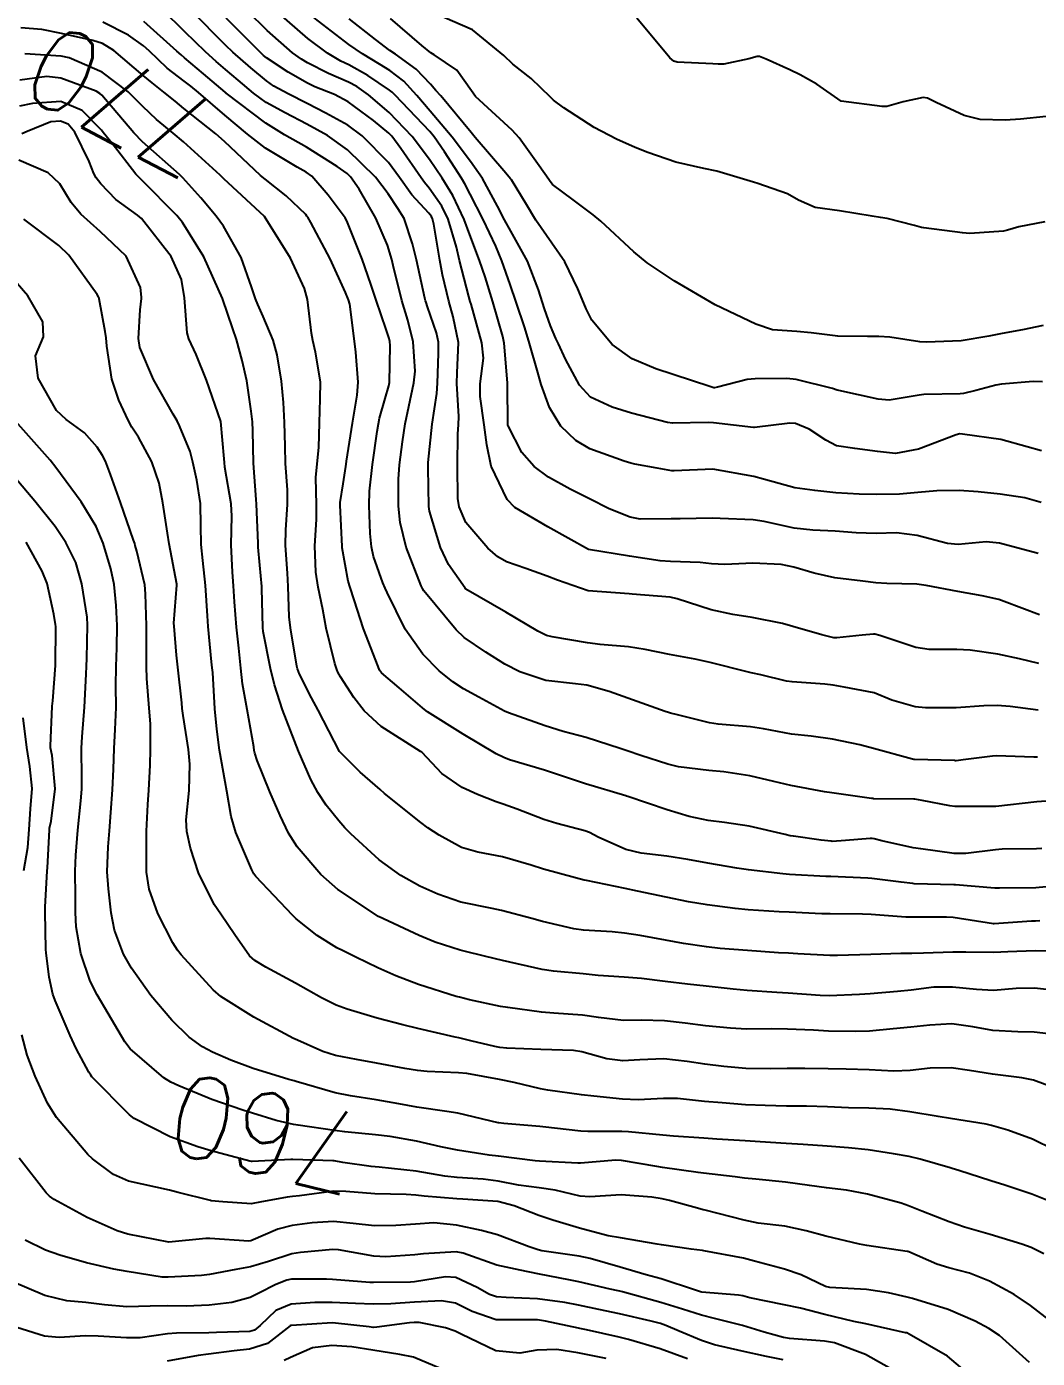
# Model space of a CAD drawing. Header units: metres. Extents: x 318500 to 325275, y 7408834 to 7428799.
# Drawn here: x 323509.6 to 323558.9, y 7421012.5 to 7421077.4 of the extents above; entities that cross this region are included whole.
import ezdxf
from ezdxf.enums import TextEntityAlignment as Align

# ---------------------------------------------------------------- set-up
doc = ezdxf.new("R2010")
doc.units = ezdxf.units.M
doc.header["$MEASUREMENT"] = 0
for name, color, linetype in [('Cotas', 45, 'Continuous'), ('Curvas de Nivel 1m', 11, 'Continuous'), ('Curvas de Nivel 5m', 15, 'Continuous'), ('Vias Primárias', 230, 'Continuous')]:
    doc.layers.add(name, color=color, linetype=linetype)
doc.styles.add('Style-STANDARD', font='STANDARD.shx')

msp = doc.modelspace()

# ---------------------------------------------------------------- linework, layer by layer
at = {"layer": 'Curvas de Nivel 1m', "flags": 128}
for points, elevation in [([(323558.905, 7421044.076), (323557.535, 7421044.25), (323556.907, 7421044.304), (323556.258, 7421044.285), (323554.905, 7421044.185), (323553.42, 7421044.187), (323552.906, 7421044.233), (323551.775, 7421044.563), (323550.912, 7421044.912), (323549.452, 7421045.187), (323548.916, 7421045.28), (323548.516, 7421045.336), (323546.917, 7421045.446), (323546.64, 7421045.487), (323545.394, 7421045.783), (323544.921, 7421045.889), (323544.79, 7421045.923), (323542.929, 7421046.391), (323542.193, 7421046.559), (323540.934, 7421046.788), (323539.762, 7421047.028), (323538.939, 7421047.158), (323537.559, 7421047.262), (323536.942, 7421047.343), (323535.223, 7421047.639), (323534.947, 7421047.709), (323534.523, 7421047.924), (323532.963, 7421048.837), (323531.026, 7421049.969), (323530.997, 7421049.986), (323530.98, 7421050.007), (323530.174, 7421051.164), (323529.781, 7421051.988), (323529.253, 7421053.77), (323529.218, 7421053.997), (323529.19, 7421055.866), (323529.189, 7421055.998), (323529.193, 7421056.13), (323529.379, 7421057.996), (323529.608, 7421059.487), (323529.64, 7421059.992), (323529.683, 7421061.441), (323529.684, 7421061.992), (323529.595, 7421062.443), (323529.157, 7421063.71), (323529.083, 7421063.924), (323529.057, 7421064.002), (323529.027, 7421064.137), (323528.61, 7421066.009), (323528.425, 7421066.788), (323528.017, 7421068.018), (323527.714, 7421068.512), (323527.232, 7421069.217), (323526.613, 7421070.036), (323525.26, 7421071.361), (323524.277, 7421072.065), (323523.278, 7421072.619), (323522.223, 7421073.159), (323521.293, 7421073.674), (323520.68, 7421074.116), (323519.933, 7421074.751), (323519.311, 7421075.279), (323518.853, 7421075.674), (323518.331, 7421076.145), (323517.334, 7421077.11), (323516.248, 7421078.177)], 773), ([(323558.931, 7421046.347), (323557.986, 7421046.562), (323556.937, 7421046.794), (323555.591, 7421046.993), (323554.941, 7421047.025), (323553.59, 7421047.02), (323552.942, 7421047.124), (323551.192, 7421047.706), (323550.951, 7421047.774), (323550.885, 7421047.777), (323550.332, 7421047.716), (323549.091, 7421047.586), (323548.948, 7421047.593), (323548.356, 7421047.739), (323546.956, 7421048.145), (323546.443, 7421048.283), (323544.962, 7421048.582), (323544.026, 7421048.737), (323542.967, 7421048.962), (323541.322, 7421049.488), (323540.976, 7421049.567), (323539.122, 7421049.724), (323538.978, 7421049.738), (323536.98, 7421049.89), (323535.481, 7421050.408), (323534.987, 7421050.602), (323533.951, 7421050.97), (323532.994, 7421051.302), (323532.586, 7421051.536), (323532.09, 7421051.954), (323531.019, 7421053.207), (323530.692, 7421053.975), (323530.636, 7421054.376), (323530.618, 7421055.977), (323530.631, 7421057.533), (323530.668, 7421057.976), (323530.684, 7421058.378), (323530.59, 7421059.978), (323530.601, 7421060.494), (323530.657, 7421061.977), (323530.405, 7421063.234), (323530.186, 7421063.985), (323529.887, 7421065.282), (323529.749, 7421065.992), (323529.467, 7421067.746), (323529.401, 7421067.997), (323529.344, 7421068.121), (323529.223, 7421068.276), (323528.397, 7421069.177), (323527.794, 7421070.022), (323527.251, 7421070.75), (323525.971, 7421072.043), (323525.278, 7421072.561), (323524.203, 7421073.149), (323523.293, 7421073.615), (323522.371, 7421074.094), (323521.673, 7421074.473), (323521.306, 7421074.726), (323520.55, 7421075.356), (323519.664, 7421076.127), (323519.325, 7421076.45), (323517.643, 7421078.156)], 774), ([(323558.9, 7421051.703), (323557.009, 7421052.204), (323556.373, 7421052.273), (323555.007, 7421052.132), (323554.478, 7421052.188), (323553.013, 7421052.572), (323552.003, 7421052.708), (323551.015, 7421052.681), (323550.03, 7421052.705), (323549.016, 7421052.796), (323547.93, 7421052.833), (323547.018, 7421052.938), (323545.547, 7421053.258), (323545.023, 7421053.339), (323543.417, 7421053.413), (323543.024, 7421053.416), (323541.463, 7421053.393), (323541.023, 7421053.388), (323539.514, 7421053.371), (323539.024, 7421053.467), (323537.995, 7421053.88), (323537.037, 7421054.359), (323536.107, 7421054.841), (323535.053, 7421055.425), (323534.348, 7421055.931), (323533.748, 7421056.621), (323533.08, 7421057.912), (323533.07, 7421057.95), (323533.046, 7421059.951), (323533.045, 7421060.017), (323532.887, 7421061.953), (323532.822, 7421062.275), (323532.329, 7421063.958), (323531.956, 7421065.184), (323531.687, 7421065.965), (323531.209, 7421067.228), (323530.932, 7421067.974), (323530.391, 7421069.142), (323529.866, 7421069.991), (323529.253, 7421070.894), (323528.406, 7421072.013), (323527.287, 7421073.186), (323526.283, 7421074.04), (323525.709, 7421074.451), (323525.306, 7421074.656), (323524.326, 7421075.081), (323523.315, 7421075.601), (323523.015, 7421075.782), (323522.579, 7421076.091), (323521.336, 7421077.173), (323520.381, 7421078.12)], 776), ([(323559.039, 7421054.193), (323558.244, 7421054.41), (323557.044, 7421054.592), (323555.98, 7421054.707), (323555.047, 7421054.768), (323553.96, 7421054.753), (323553.045, 7421054.67), (323552.152, 7421054.585), (323551.043, 7421054.578), (323550.175, 7421054.586), (323549.044, 7421054.653), (323548.018, 7421054.773), (323547.047, 7421054.903), (323545.52, 7421055.316), (323545.055, 7421055.445), (323543.06, 7421055.81), (323541.172, 7421055.724), (323541.058, 7421055.731), (323540.342, 7421055.851), (323539.249, 7421056.055), (323539.062, 7421056.102), (323538.736, 7421056.2), (323537.069, 7421056.798), (323536.374, 7421057.202), (323535.656, 7421057.911), (323535.093, 7421058.82), (323534.688, 7421059.926), (323534.529, 7421060.519), (323534.129, 7421061.935), (323533.895, 7421062.686), (323533.47, 7421063.945), (323533.173, 7421064.811), (323532.774, 7421065.954), (323532.485, 7421066.673), (323531.869, 7421067.964), (323531.232, 7421069.207), (323530.971, 7421069.707), (323530.814, 7421069.976), (323529.977, 7421071.272), (323529.485, 7421071.997), (323529.274, 7421072.253), (323527.579, 7421074.026), (323527.439, 7421074.166), (323527.302, 7421074.278), (323526.246, 7421074.977), (323525.314, 7421075.497), (323524.939, 7421075.678), (323524.282, 7421076.066), (323523.33, 7421076.779), (323521.817, 7421078.103)], 777), ([(323560.843, 7421039.755), (323558.84, 7421039.6), (323556.837, 7421039.378), (323555.11, 7421039.375), (323554.837, 7421039.379), (323554.591, 7421039.407), (323553.254, 7421039.674), (323552.895, 7421039.734), (323552.841, 7421039.739), (323550.885, 7421039.754), (323550.841, 7421039.759), (323550.781, 7421039.771), (323548.845, 7421040.044), (323548.487, 7421040.094), (323546.849, 7421040.392), (323546.027, 7421040.594), (323544.856, 7421040.872), (323543.593, 7421041.065), (323542.86, 7421041.137), (323541.383, 7421041.311), (323540.864, 7421041.436), (323539.544, 7421041.853), (323538.873, 7421042.085), (323538.534, 7421042.206), (323536.883, 7421042.73), (323535.763, 7421043.031), (323534.891, 7421043.303), (323533.093, 7421043.938), (323532.901, 7421044.022), (323531.649, 7421044.7), (323530.911, 7421045.104), (323530.383, 7421045.446), (323529.727, 7421045.988), (323528.932, 7421046.801), (323528.068, 7421048.009), (323527.188, 7421049.807), (323527.092, 7421050.019), (323526.983, 7421050.279), (323526.519, 7421051.551), (323526.421, 7421052.029), (323526.359, 7421052.68), (323526.306, 7421054.031), (323526.335, 7421054.736), (323526.467, 7421056.029), (323526.701, 7421057.65), (323526.762, 7421058.025), (323526.818, 7421058.29), (323527.098, 7421059.246), (323527.275, 7421059.86), (323527.301, 7421060.027), (323527.336, 7421061.828), (323527.32, 7421062.027), (323527.288, 7421062.175), (323527.146, 7421062.605), (323526.659, 7421064.035), (323526.396, 7421064.814), (323525.966, 7421066.042), (323525.218, 7421067.904), (323525.137, 7421068.051), (323524.322, 7421069.155), (323523.511, 7421070.076), (323523.243, 7421070.281), (323522.811, 7421070.522), (323521.26, 7421071.444), (323520.388, 7421072.119), (323519.284, 7421073.059), (323517.991, 7421074.15), (323517.617, 7421074.469), (323517.305, 7421074.709), (323516.476, 7421075.341), (323515.587, 7421076.186), (323515.324, 7421076.424), (323514.584, 7421076.944), (323513.341, 7421077.584)], 771), ([(323558.873, 7421041.775), (323558.696, 7421041.779), (323556.873, 7421041.845), (323556.671, 7421041.834), (323555.252, 7421041.646), (323554.911, 7421041.608), (323554.869, 7421041.606), (323554.831, 7421041.612), (323552.87, 7421041.66), (323552.852, 7421041.662), (323552.775, 7421041.681), (323550.877, 7421042.204), (323550.221, 7421042.376), (323548.884, 7421042.655), (323547.836, 7421042.795), (323546.887, 7421042.905), (323545.519, 7421043.152), (323544.892, 7421043.254), (323543.305, 7421043.393), (323542.895, 7421043.45), (323541.331, 7421043.834), (323540.993, 7421043.931), (323540.901, 7421043.959), (323540.738, 7421044.005), (323538.908, 7421044.653), (323538.008, 7421044.971), (323536.914, 7421045.286), (323536.369, 7421045.352), (323534.916, 7421045.518), (323533.644, 7421045.933), (323532.926, 7421046.317), (323531.995, 7421046.893), (323530.945, 7421047.613), (323530.547, 7421047.976), (323528.978, 7421049.886), (323528.91, 7421050.001), (323528.85, 7421050.133), (323528.109, 7421052.009), (323527.824, 7421053.205), (323527.744, 7421054.013), (323527.736, 7421055.327), (323527.793, 7421056.013), (323527.941, 7421057.142), (323528.072, 7421058.01), (323528.249, 7421058.856), (323528.492, 7421060.009), (323528.548, 7421060.579), (323528.461, 7421062.01), (323528.199, 7421063.063), (323527.91, 7421064.019), (323527.488, 7421065.723), (323527.411, 7421066.027), (323527.2, 7421066.719), (323526.642, 7421068.036), (323525.831, 7421069.447), (323525.405, 7421070.048), (323525.242, 7421070.212), (323524.756, 7421070.548), (323523.261, 7421071.499), (323522.193, 7421072.096), (323521.278, 7421072.663), (323519.343, 7421074.13), (323519.318, 7421074.148), (323519.3, 7421074.165), (323518.236, 7421075.073), (323517.317, 7421075.846), (323517.147, 7421075.993), (323516.95, 7421076.166), (323515.341, 7421077.616)], 772), ([(323559.071, 7421056.696), (323558.364, 7421056.901), (323557.076, 7421057.256), (323555.207, 7421057.521), (323555.079, 7421057.523), (323554.905, 7421057.479), (323553.071, 7421056.784), (323551.945, 7421056.573), (323551.07, 7421056.672), (323549.97, 7421056.822), (323549.072, 7421056.951), (323548.551, 7421057.214), (323547.739, 7421057.75), (323547.084, 7421058.027), (323546.796, 7421058.052), (323545.081, 7421057.837), (323545.034, 7421057.837), (323543.084, 7421058.059), (323542.822, 7421058.076), (323541.083, 7421058.055), (323540.843, 7421058.085), (323539.09, 7421058.538), (323538.152, 7421058.822), (323537.101, 7421059.312), (323536.554, 7421059.898), (323535.869, 7421061.168), (323535.528, 7421061.914), (323535.408, 7421062.181), (323535.149, 7421062.783), (323534.859, 7421063.626), (323534.758, 7421063.926), (323534.554, 7421064.545), (323534.021, 7421065.938), (323533.212, 7421067.395), (323532.897, 7421067.953), (323532.565, 7421068.618), (323531.825, 7421069.964), (323531.252, 7421070.801), (323530.362, 7421071.984), (323529.289, 7421073.245), (323528.637, 7421074.01), (323527.999, 7421074.712), (323527.312, 7421075.233), (323526.811, 7421075.531), (323525.986, 7421076.043), (323525.327, 7421076.498), (323523.631, 7421077.79)], 778), ([(323559.117, 7421060.06), (323558.652, 7421060.072), (323557.115, 7421059.951), (323556.841, 7421059.906), (323555.87, 7421059.642), (323555.267, 7421059.489), (323555.107, 7421059.476), (323553.337, 7421059.446), (323553.106, 7421059.415), (323551.639, 7421059.165), (323551.103, 7421059.224), (323549.191, 7421059.647), (323549.109, 7421059.664), (323548.879, 7421059.733), (323547.116, 7421060.181), (323546.665, 7421060.218), (323545.116, 7421060.21), (323544.725, 7421060.184), (323543.276, 7421059.808), (323543.141, 7421059.778), (323543.109, 7421059.776), (323542.953, 7421059.812), (323541.119, 7421060.413), (323540.273, 7421060.702), (323539.13, 7421061.184), (323538.15, 7421061.88), (323537.152, 7421063.063), (323536.881, 7421063.618), (323536.761, 7421063.896), (323536.483, 7421064.587), (323535.835, 7421065.91), (323535.203, 7421066.812), (323534.434, 7421067.932), (323533.983, 7421068.694), (323533.239, 7421069.9), (323533.203, 7421069.95), (323532.975, 7421070.222), (323531.478, 7421071.968), (323531.274, 7421072.205), (323529.799, 7421073.993), (323529.565, 7421074.259), (323529.306, 7421074.559), (323528.598, 7421075.296), (323527.6, 7421076.026), (323527.323, 7421076.207), (323526.626, 7421076.741), (323525.345, 7421077.738)], 779), ([(323559.223, 7421067.856), (323557.957, 7421067.619), (323557.4, 7421067.445), (323557.217, 7421067.399), (323555.566, 7421067.295), (323555.215, 7421067.315), (323553.336, 7421067.561), (323553.219, 7421067.584), (323552.87, 7421067.685), (323551.537, 7421068.02), (323551.224, 7421068.063), (323550.813, 7421068.125), (323549.227, 7421068.389), (323548.043, 7421068.562), (323547.231, 7421068.91), (323546.683, 7421069.217), (323545.239, 7421069.726), (323545.029, 7421069.792), (323543.248, 7421070.318), (323542.62, 7421070.449), (323541.254, 7421070.771), (323539.884, 7421071.238), (323539.264, 7421071.485), (323538.358, 7421071.879), (323537.278, 7421072.451), (323535.794, 7421073.411), (323535.298, 7421073.778), (323535.15, 7421073.922), (323534.208, 7421074.836), (323533.316, 7421075.537), (323532.869, 7421075.955), (323531.339, 7421077.203), (323529.51, 7421077.998)], 781), ([(323559.291, 7421072.99), (323558.045, 7421072.863), (323557.288, 7421072.812), (323556.082, 7421072.849), (323555.291, 7421073.028), (323553.926, 7421073.671), (323553.508, 7421073.883), (323553.302, 7421073.907), (323552.327, 7421073.695), (323551.527, 7421073.476), (323551.296, 7421073.471), (323549.3, 7421073.73), (323548.121, 7421074.56), (323547.313, 7421075.014), (323546.807, 7421075.26), (323545.656, 7421075.785), (323545.322, 7421075.905), (323545.208, 7421075.905), (323544.8, 7421075.795), (323543.582, 7421075.543), (323543.317, 7421075.534), (323543.054, 7421075.551), (323541.318, 7421075.63), (323541.16, 7421075.684), (323540.965, 7421075.845), (323539.349, 7421077.776)], 782), ([(323560.46, 7421035.575), (323558.787, 7421035.412), (323557.019, 7421035.394), (323556.787, 7421035.403), (323554.879, 7421035.559), (323554.789, 7421035.567), (323552.856, 7421035.612), (323552.789, 7421035.62), (323552.235, 7421035.686), (323550.793, 7421035.875), (323550.608, 7421035.888), (323548.793, 7421035.961), (323548.556, 7421035.971), (323546.795, 7421036.065), (323546.463, 7421036.096), (323544.798, 7421036.287), (323544.218, 7421036.369), (323542.802, 7421036.616), (323541.834, 7421036.795), (323540.807, 7421036.95), (323539.562, 7421037.099), (323538.811, 7421037.283), (323537.459, 7421037.88), (323537.047, 7421038.111), (323536.823, 7421038.199), (323535.46, 7421038.544), (323534.828, 7421038.745), (323533.526, 7421039.24), (323532.835, 7421039.484), (323532.491, 7421039.599), (323531.586, 7421039.959), (323530.845, 7421040.31), (323529.855, 7421040.985), (323528.894, 7421042), (323528.87, 7421042.021), (323528.82, 7421042.051), (323526.889, 7421043.267), (323526.071, 7421044.032), (323525.56, 7421044.694), (323524.917, 7421045.7), (323524.791, 7421045.925), (323524.733, 7421046.053), (323524.641, 7421046.338), (323524.222, 7421048.061), (323524.051, 7421048.977), (323523.827, 7421050.067), (323523.706, 7421050.788), (323523.659, 7421052.07), (323523.738, 7421053.351), (323523.744, 7421054.069), (323523.717, 7421055.403), (323523.775, 7421056.069), (323523.865, 7421056.865), (323523.887, 7421058.068), (323523.931, 7421059.234), (323523.943, 7421060.068), (323523.702, 7421061.501), (323523.567, 7421062.074), (323523.505, 7421062.436), (323523.308, 7421064.078), (323523.168, 7421064.617), (323522.472, 7421066.091), (323521.22, 7421068.11), (323519.238, 7421069.947), (323519.146, 7421070.039), (323519.056, 7421070.133), (323517.264, 7421071.754), (323516.769, 7421072.168), (323515.948, 7421072.848), (323515.283, 7421073.48), (323514.57, 7421074.197), (323513.304, 7421075.151), (323511.704, 7421075.844), (323511.315, 7421075.925), (323509.543, 7421076.032)], 769), ([(323558.977, 7421033.811), (323558.763, 7421033.795), (323558.579, 7421033.786), (323556.761, 7421033.669), (323556.724, 7421033.667), (323554.765, 7421033.963), (323554.436, 7421033.984), (323552.764, 7421033.98), (323552.455, 7421033.992), (323550.766, 7421034.116), (323550.342, 7421034.131), (323548.766, 7421034.141), (323548.355, 7421034.147), (323546.767, 7421034.224), (323546.284, 7421034.248), (323544.769, 7421034.349), (323544.144, 7421034.415), (323542.772, 7421034.592), (323541.86, 7421034.737), (323540.777, 7421034.957), (323539.378, 7421035.257), (323538.783, 7421035.386), (323536.904, 7421035.773), (323536.789, 7421035.796), (323536.368, 7421035.896), (323534.796, 7421036.325), (323534.207, 7421036.518), (323532.805, 7421036.933), (323531.613, 7421037.153), (323530.811, 7421037.372), (323529.717, 7421037.987), (323529.173, 7421038.344), (323528.826, 7421038.594), (323527.06, 7421040.018), (323526.843, 7421040.199), (323525.874, 7421041.054), (323524.87, 7421042.05), (323523.828, 7421044.066), (323523.509, 7421044.674), (323522.917, 7421045.824), (323522.82, 7421046.081), (323522.786, 7421046.217), (323522.472, 7421048.085), (323522.422, 7421048.621), (323522.368, 7421050.086), (323522.328, 7421050.745), (323522.239, 7421052.088), (323522.245, 7421052.854), (323522.341, 7421054.087), (323522.329, 7421054.799), (323522.238, 7421056.088), (323522.224, 7421056.933), (323522.181, 7421058.089), (323522.131, 7421059.053), (323522.046, 7421060.091), (323521.836, 7421061.386), (323521.633, 7421062.095), (323521.151, 7421063.244), (323520.888, 7421063.835), (323520.777, 7421064.106), (323520.582, 7421064.695), (323520.07, 7421066.121), (323519.213, 7421067.643), (323518.854, 7421068.135), (323518.107, 7421069.025), (323517.238, 7421070.001), (323517.076, 7421070.162), (323515.264, 7421071.755), (323514.846, 7421072.194), (323513.288, 7421074.03), (323513.192, 7421074.114), (323513.016, 7421074.214), (323511.299, 7421074.853), (323510.617, 7421074.93), (323509.297, 7421074.751)], 768), ([(323559.486, 7421032.324), (323558.747, 7421032.346), (323557.427, 7421032.293), (323556.746, 7421032.271), (323555.381, 7421032.279), (323554.746, 7421032.289), (323553.309, 7421032.235), (323552.745, 7421032.223), (323552.208, 7421032.223), (323550.745, 7421032.167), (323549.132, 7421032.113), (323548.744, 7421032.118), (323547.197, 7421032.206), (323546.745, 7421032.229), (323546.255, 7421032.254), (323544.746, 7421032.361), (323543.415, 7421032.468), (323542.747, 7421032.541), (323541.626, 7421032.704), (323540.75, 7421032.858), (323539.51, 7421033.094), (323538.754, 7421033.213), (323538.156, 7421033.271), (323536.755, 7421033.353), (323536.274, 7421033.416), (323534.759, 7421033.782), (323534.237, 7421033.925), (323532.766, 7421034.319), (323532.31, 7421034.404), (323530.771, 7421034.719), (323529.657, 7421035.107), (323528.783, 7421035.502), (323527.855, 7421036.009), (323526.801, 7421036.774), (323525.411, 7421038.041), (323525.122, 7421038.345), (323524.826, 7421038.676), (323524.222, 7421039.448), (323523.818, 7421040.065), (323523.47, 7421040.691), (323522.87, 7421042.08), (323522.093, 7421044.088), (323521.701, 7421045.304), (323521.501, 7421046.094), (323521.145, 7421047.9), (323521.127, 7421048.098), (323521.084, 7421049.993), (323521.082, 7421050.099), (323520.99, 7421051.138), (323520.91, 7421052.013), (323520.907, 7421052.101), (323520.904, 7421052.198), (323520.82, 7421054.103), (323520.801, 7421054.336), (323520.669, 7421056.106), (323520.648, 7421057.679), (323520.624, 7421058.107), (323520.562, 7421058.633), (323520.345, 7421060.111), (323520.13, 7421061.11), (323519.844, 7421062.119), (323519.668, 7421062.645), (323519.16, 7421064.13), (323518.264, 7421066.144), (323517.215, 7421067.821), (323516.937, 7421068.163), (323515.237, 7421069.892), (323515.088, 7421070.032), (323514.949, 7421070.184), (323513.799, 7421071.665), (323513.357, 7421072.209), (323513.271, 7421072.319), (323512.333, 7421073.277), (323511.285, 7421073.711), (323509.916, 7421073.622), (323509.282, 7421073.498)], 767), ([(323559.907, 7421030.398), (323558.724, 7421030.524), (323557.824, 7421030.509), (323556.722, 7421030.422), (323555.9, 7421030.455), (323554.724, 7421030.584), (323553.817, 7421030.57), (323552.721, 7421030.428), (323552.048, 7421030.359), (323550.718, 7421030.254), (323550.203, 7421030.222), (323548.716, 7421030.161), (323548.285, 7421030.168), (323546.718, 7421030.28), (323546.168, 7421030.316), (323544.72, 7421030.418), (323544.036, 7421030.475), (323542.722, 7421030.622), (323541.824, 7421030.723), (323540.725, 7421030.857), (323539.585, 7421030.994), (323538.728, 7421031.056), (323537.464, 7421031.144), (323536.73, 7421031.224), (323535.289, 7421031.354), (323534.733, 7421031.431), (323532.801, 7421031.877), (323532.739, 7421031.893), (323532.527, 7421031.943), (323531.073, 7421032.295), (323530.744, 7421032.379), (323529.532, 7421032.772), (323528.751, 7421033.095), (323526.76, 7421034.02), (323524.779, 7421035.341), (323523.956, 7421036.063), (323522.81, 7421037.405), (323522.387, 7421038.084), (323521.978, 7421038.939), (323521.473, 7421040.094), (323520.863, 7421041.613), (323520.745, 7421041.979), (323520.717, 7421042.102), (323520.691, 7421042.284), (323520.362, 7421044.108), (323520.148, 7421045.347), (323520.064, 7421046.113), (323519.966, 7421047.083), (323519.844, 7421048.117), (323519.744, 7421049.342), (323519.706, 7421050.119), (323519.657, 7421050.79), (323519.597, 7421052.121), (323519.629, 7421053.513), (323519.595, 7421054.122), (323519.284, 7421055.899), (323519.258, 7421056.127), (323519.247, 7421056.312), (323519.08, 7421058.13), (323518.386, 7421060.141), (323517.879, 7421061.398), (323517.52, 7421062.154), (323517.442, 7421062.455), (323517.317, 7421064.158), (323517.173, 7421065.042), (323516.672, 7421066.165), (323515.218, 7421068.017), (323515.026, 7421068.183), (323513.977, 7421068.948), (323513.235, 7421069.703), (323513.018, 7421069.993), (323512.899, 7421070.215), (323512.672, 7421070.795), (323511.968, 7421072.23), (323511.651, 7421072.611), (323511.275, 7421072.767), (323510.799, 7421072.72), (323509.646, 7421072.256), (323509.388, 7421072.139)], 766), ([(323559.947, 7421025.581), (323558.667, 7421026.049), (323558.112, 7421026.162), (323556.671, 7421026.333), (323555.554, 7421026.517), (323554.67, 7421026.65), (323553.642, 7421026.638), (323552.668, 7421026.511), (323551.872, 7421026.484), (323550.669, 7421026.554), (323549.542, 7421026.59), (323548.669, 7421026.592), (323547.531, 7421026.609), (323546.668, 7421026.61), (323545.843, 7421026.593), (323544.668, 7421026.62), (323543.587, 7421026.714), (323542.67, 7421026.818), (323541.799, 7421026.951), (323540.672, 7421027.088), (323539.492, 7421027.032), (323538.671, 7421026.983), (323537.889, 7421027.088), (323536.675, 7421027.419), (323536.263, 7421027.484), (323534.676, 7421027.533), (323533.015, 7421027.598), (323532.677, 7421027.641), (323532.428, 7421027.694), (323531.258, 7421027.961), (323530.682, 7421028.106), (323530.508, 7421028.147), (323528.688, 7421028.564), (323527.953, 7421028.745), (323526.696, 7421029.069), (323525.236, 7421029.508), (323524.705, 7421029.706), (323523.983, 7421030.061), (323522.72, 7421030.766), (323521.281, 7421031.545), (323520.737, 7421031.872), (323520.484, 7421032.104), (323519.763, 7421033.127), (323519.082, 7421034.125), (323518.767, 7421034.605), (323517.996, 7421036.142), (323517.608, 7421037.348), (323517.426, 7421038.151), (323517.396, 7421038.722), (323517.536, 7421040.15), (323517.577, 7421041.432), (323517.504, 7421042.15), (323517.247, 7421043.802), (323517.206, 7421044.155), (323517.179, 7421044.432), (323516.989, 7421046.159), (323516.929, 7421046.745), (323516.807, 7421048.161), (323516.804, 7421048.31), (323516.943, 7421050.16), (323516.941, 7421050.2), (323516.574, 7421052.164), (323516.481, 7421052.693), (323516.264, 7421054.168), (323516.083, 7421055.131), (323515.721, 7421056.173), (323515.072, 7421057.364), (323514.749, 7421057.857), (323514.564, 7421058.188), (323514.115, 7421059.175), (323513.772, 7421060.2), (323513.536, 7421061.802), (323513.499, 7421062.205), (323513.458, 7421062.521), (323513.159, 7421064.112), (323513.138, 7421064.188), (323513.128, 7421064.21), (323513.062, 7421064.311), (323511.677, 7421066.233), (323511.197, 7421066.71), (323509.484, 7421067.981)], 764), ([(323559.688, 7421022.651), (323558.626, 7421023.173), (323557.422, 7421023.612), (323556.633, 7421023.836), (323556.361, 7421023.897), (323554.638, 7421024.185), (323554.027, 7421024.272), (323552.642, 7421024.505), (323551.693, 7421024.641), (323550.645, 7421024.685), (323549.663, 7421024.697), (323548.645, 7421024.744), (323547.615, 7421024.775), (323546.645, 7421024.785), (323545.608, 7421024.808), (323544.646, 7421024.849), (323543.507, 7421024.937), (323542.648, 7421025.01), (323541.331, 7421025.148), (323540.65, 7421025.161), (323539.414, 7421025.087), (323538.649, 7421025.119), (323537.259, 7421025.273), (323536.652, 7421025.335), (323535.017, 7421025.552), (323534.656, 7421025.622), (323533.371, 7421025.933), (323532.661, 7421026.08), (323531.067, 7421026.366), (323530.664, 7421026.41), (323529.138, 7421026.466), (323528.665, 7421026.511), (323528.052, 7421026.621), (323526.669, 7421026.881), (323525.689, 7421027.053), (323524.672, 7421027.247), (323524.054, 7421027.44), (323522.68, 7421028.056), (323522.629, 7421028.081), (323520.695, 7421029.113), (323519.087, 7421030.124), (323518.715, 7421030.44), (323517.147, 7421032.154), (323516.967, 7421032.381), (323516.746, 7421032.732), (323516.017, 7421034.167), (323515.595, 7421035.354), (323515.468, 7421036.173), (323515.464, 7421037.52), (323515.469, 7421038.174), (323515.526, 7421039.48), (323515.585, 7421040.173), (323515.637, 7421041.394), (323515.659, 7421042.172), (323515.654, 7421043.407), (323515.595, 7421044.173), (323515.479, 7421045.609), (323515.462, 7421046.175), (323515.471, 7421047.645), (323515.462, 7421048.175), (323515.417, 7421049.732), (323515.376, 7421050.176), (323514.996, 7421051.807), (323514.916, 7421052.098), (323514.892, 7421052.182), (323514.827, 7421052.358), (323514.206, 7421054.192), (323513.708, 7421055.542), (323513.46, 7421056.204), (323513.324, 7421056.467), (323513.067, 7421056.873), (323512.439, 7421057.585), (323511.555, 7421058.233), (323511.086, 7421058.668), (323510.181, 7421060.249), (323510.051, 7421061.326), (323510.45, 7421062.247), (323510.414, 7421062.981), (323509.677, 7421064.255), (323509.169, 7421064.851)], 763), ([(323560.376, 7421019.78), (323558.593, 7421020.491), (323557.282, 7421020.931), (323556.603, 7421021.135), (323555.035, 7421021.644), (323554.712, 7421021.75), (323554.611, 7421021.778), (323553.15, 7421022.206), (323552.616, 7421022.327), (323551.851, 7421022.454), (323550.62, 7421022.653), (323549.659, 7421022.758), (323548.616, 7421022.829), (323547.459, 7421022.906), (323546.618, 7421022.959), (323545.351, 7421023.041), (323544.62, 7421023.093), (323543.243, 7421023.179), (323542.621, 7421023.218), (323541.13, 7421023.325), (323540.623, 7421023.369), (323538.95, 7421023.532), (323538.625, 7421023.547), (323536.967, 7421023.542), (323536.625, 7421023.554), (323534.771, 7421023.775), (323534.628, 7421023.789), (323532.874, 7421023.938), (323532.63, 7421023.964), (323532.603, 7421023.968), (323530.637, 7421024.433), (323530.093, 7421024.523), (323528.641, 7421024.739), (323527.752, 7421024.9), (323526.646, 7421025.089), (323525.408, 7421025.279), (323524.651, 7421025.433), (323522.75, 7421025.987), (323522.659, 7421026.017), (323522.405, 7421026.083), (323520.665, 7421026.611), (323519.571, 7421027.019), (323518.673, 7421027.407), (323518.2, 7421027.662), (323517.541, 7421028.147), (323516.692, 7421028.969), (323515.68, 7421030.17), (323514.73, 7421031.506), (323514.345, 7421032.186), (323513.907, 7421033.348), (323513.744, 7421034.195), (323513.609, 7421035.366), (323513.549, 7421036.199), (323513.591, 7421037.416), (323513.656, 7421038.197), (323513.724, 7421039.092), (323513.81, 7421040.195), (323513.85, 7421041.2), (323513.887, 7421042.195), (323513.946, 7421043.133), (323513.982, 7421044.194), (323513.975, 7421045.258), (323513.983, 7421046.194), (323514.016, 7421047.111), (323514.028, 7421048.194), (323513.988, 7421049.172), (323513.887, 7421050.196), (323513.735, 7421050.947), (323513.353, 7421052.205), (323513.012, 7421053.008), (323512.275, 7421054.221), (323511.055, 7421055.892), (323510.774, 7421056.243), (323509.079, 7421058.15)], 762), ([(323559.179, 7421017.591), (323558.554, 7421017.891), (323558.107, 7421018.054), (323556.564, 7421018.527), (323555.318, 7421018.889), (323554.572, 7421019.141), (323553.237, 7421019.67), (323552.584, 7421019.931), (323552.22, 7421020.05), (323550.592, 7421020.498), (323549.572, 7421020.693), (323548.591, 7421020.809), (323547.765, 7421020.916), (323546.593, 7421021.077), (323545.147, 7421021.222), (323544.595, 7421021.277), (323544.139, 7421021.33), (323542.597, 7421021.518), (323542.332, 7421021.549), (323540.6, 7421021.8), (323540.332, 7421021.843), (323538.604, 7421022.132), (323538.322, 7421022.146), (323536.602, 7421022.008), (323536.484, 7421022.01), (323534.603, 7421022.107), (323534.403, 7421022.122), (323532.606, 7421022.338), (323532.152, 7421022.401), (323530.61, 7421022.632), (323529.8, 7421022.794), (323528.616, 7421023.072), (323527.331, 7421023.302), (323526.62, 7421023.384), (323525.131, 7421023.534), (323524.623, 7421023.6), (323522.849, 7421023.854), (323522.627, 7421023.893), (323521.789, 7421024.088), (323520.635, 7421024.434), (323520.164, 7421024.58), (323518.645, 7421025.097), (323517.041, 7421025.768), (323516.657, 7421025.95), (323516.317, 7421026.163), (323514.674, 7421027.576), (323514.41, 7421027.917), (323514.253, 7421028.186), (323513.601, 7421029.292), (323513.056, 7421030.205), (323512.72, 7421030.868), (323512.263, 7421032.217), (323512.041, 7421033.508), (323512.01, 7421034.221), (323512.004, 7421034.989), (323511.99, 7421036.222), (323512.016, 7421037.008), (323512.112, 7421038.221), (323512.274, 7421039.658), (323512.314, 7421040.218), (323512.308, 7421040.758), (323512.296, 7421042.219), (323512.33, 7421042.766), (323512.445, 7421044.217), (323512.527, 7421045.827), (323512.542, 7421046.216), (323512.557, 7421046.584), (323512.588, 7421048.215), (323512.567, 7421048.605), (323512.322, 7421050.22), (323512.021, 7421051.256), (323511.539, 7421052.232), (323511.012, 7421053.021), (323510.033, 7421054.25), (323509.047, 7421055.407)], 761), ([(323509.492, 7421036.253), (323509.679, 7421037.379), (323509.755, 7421038.251), (323509.821, 7421039.259), (323509.888, 7421040.25), (323509.788, 7421041.319), (323509.628, 7421042.252), (323509.452, 7421043.694)], 759), ([(323558.48, 7421012.292), (323557.015, 7421013.615), (323556.505, 7421013.953), (323555.827, 7421014.313), (323554.518, 7421014.872), (323552.786, 7421015.416), (323552.527, 7421015.481), (323551.604, 7421015.689), (323550.531, 7421015.849), (323548.752, 7421015.946), (323548.533, 7421016.001), (323547.352, 7421016.561), (323546.541, 7421016.834), (323545.084, 7421017.235), (323544.544, 7421017.369), (323542.62, 7421017.738), (323542.549, 7421017.748), (323542, 7421017.818), (323540.553, 7421018.022), (323540.333, 7421018.063), (323538.558, 7421018.367), (323537.957, 7421018.471), (323536.564, 7421018.838), (323535.253, 7421019.227), (323534.573, 7421019.45), (323533.378, 7421019.932), (323532.582, 7421020.128), (323530.871, 7421020.254), (323530.583, 7421020.269), (323528.985, 7421020.395), (323528.584, 7421020.442), (323528.109, 7421020.481), (323526.585, 7421020.509), (323525.173, 7421020.629), (323524.586, 7421020.633), (323522.917, 7421020.409), (323522.583, 7421020.379), (323522.312, 7421020.353), (323520.979, 7421020.096), (323520.646, 7421020.033), (323520.579, 7421020.026), (323519.19, 7421020.121), (323518.623, 7421020.172), (323518.58, 7421020.179), (323517.012, 7421020.581), (323516.585, 7421020.691), (323515.912, 7421020.841), (323514.59, 7421021.133), (323513.859, 7421021.458), (323512.83, 7421022.207), (323512.603, 7421022.429), (323511.082, 7421024.233), (323510.64, 7421024.922), (323510.038, 7421026.246), (323509.658, 7421027.262), (323509.386, 7421028.253)], 759), ([(323555.638, 7421011.632), (323554.484, 7421012.595), (323552.622, 7421013.678), (323552.501, 7421013.731), (323552.436, 7421013.746), (323550.507, 7421014.178), (323549.925, 7421014.292), (323548.514, 7421014.635), (323547.318, 7421014.948), (323546.52, 7421015.108), (323544.854, 7421015.439), (323544.518, 7421015.533), (323544.309, 7421015.574), (323542.519, 7421015.724), (323542.448, 7421015.74), (323542.206, 7421015.815), (323540.528, 7421016.365), (323539.808, 7421016.57), (323538.536, 7421016.931), (323537.071, 7421017.353), (323536.544, 7421017.466), (323534.725, 7421017.74), (323534.548, 7421017.774), (323534.11, 7421017.924), (323532.559, 7421018.518), (323531.788, 7421018.725), (323530.565, 7421018.989), (323529.459, 7421019.094), (323528.566, 7421019.037), (323527.611, 7421018.962), (323526.564, 7421018.944), (323525.54, 7421019.061), (323524.567, 7421019.163), (323523.537, 7421019.094), (323522.563, 7421018.959), (323521.856, 7421018.791), (323520.552, 7421018.221), (323520.456, 7421018.197), (323518.553, 7421018.329), (323518.353, 7421018.333), (323516.55, 7421018.16), (323514.556, 7421018.547), (323514.041, 7421018.705), (323512.567, 7421019.358), (323510.968, 7421020.234), (323510.742, 7421020.398), (323510.583, 7421020.565), (323509.258, 7421022.253)], 758), ([(323552.276, 7421011.682), (323550.485, 7421012.69), (323548.972, 7421013.244), (323548.494, 7421013.335), (323546.785, 7421013.466), (323546.496, 7421013.512), (323545.557, 7421013.769), (323544.503, 7421014.096), (323543.141, 7421014.435), (323542.508, 7421014.592), (323541.579, 7421014.893), (323540.514, 7421015.217), (323538.65, 7421015.728), (323538.519, 7421015.761), (323538.436, 7421015.778), (323538.057, 7421015.867), (323536.525, 7421016.221), (323536.12, 7421016.302), (323534.53, 7421016.619), (323533.672, 7421016.79), (323532.536, 7421017.029), (323530.885, 7421017.625), (323530.546, 7421017.688), (323528.954, 7421017.584), (323528.543, 7421017.535), (323527.117, 7421017.439), (323526.542, 7421017.472), (323524.812, 7421017.78), (323524.546, 7421017.796), (323522.959, 7421017.659), (323522.543, 7421017.586), (323521.412, 7421017.216), (323520.533, 7421016.95), (323519.821, 7421016.82), (323518.527, 7421016.58), (323518.138, 7421016.524), (323516.524, 7421016.445), (323516.229, 7421016.458), (323514.528, 7421016.726), (323513.872, 7421016.848), (323512.534, 7421017.153), (323511.25, 7421017.519), (323510.543, 7421017.77), (323509.561, 7421018.25)], 757), ([(323546.48, 7421012.426), (323545.665, 7421012.585), (323544.486, 7421012.842), (323543.132, 7421013.158), (323542.493, 7421013.371), (323541.415, 7421013.826), (323540.77, 7421014.103), (323540.504, 7421014.19), (323540.041, 7421014.308), (323538.508, 7421014.657), (323537.505, 7421014.87), (323536.512, 7421015.086), (323535.837, 7421015.223), (323534.515, 7421015.401), (323532.991, 7421015.46), (323532.515, 7421015.485), (323532.174, 7421015.602), (323531.568, 7421015.954), (323530.527, 7421016.427), (323530.031, 7421016.474), (323528.523, 7421016.221), (323528.323, 7421016.202), (323526.523, 7421016.19), (323526.347, 7421016.198), (323524.524, 7421016.335), (323524.234, 7421016.345), (323522.524, 7421016.353), (323522.3, 7421016.306), (323521.759, 7421016.088), (323520.935, 7421015.676), (323520.514, 7421015.457), (323519.617, 7421015.22), (323518.51, 7421015.087), (323517.394, 7421015.031), (323516.509, 7421015.048), (323515.636, 7421015.041), (323514.508, 7421015.008), (323513.419, 7421015.106), (323512.51, 7421015.216), (323511.585, 7421015.298), (323510.513, 7421015.56), (323508.866, 7421016.257)], 756), ([(323537.861, 7421012.487), (323536.483, 7421012.769), (323535.461, 7421012.93), (323534.485, 7421012.894), (323533.655, 7421012.755), (323532.484, 7421012.862), (323530.787, 7421013.675), (323530.498, 7421013.826), (323530.037, 7421013.977), (323528.747, 7421014.241), (323528.502, 7421014.249), (323528.278, 7421014.226), (323526.686, 7421014.018), (323526.523, 7421013.997), (323526.5, 7421013.996), (323526.306, 7421014.023), (323524.671, 7421014.216), (323524.502, 7421014.221), (323522.522, 7421014.102), (323522.5, 7421014.101), (323522.466, 7421014.08), (323521.363, 7421013.215), (323520.483, 7421012.937), (323519.737, 7421012.855), (323518.479, 7421012.704), (323517.98, 7421012.635), (323516.473, 7421012.351)], 754), ([(323529.818, 7421011.98), (323528.478, 7421012.549), (323527.805, 7421012.682), (323526.483, 7421012.901), (323525.462, 7421013.058), (323524.486, 7421013.122), (323523.547, 7421013.001), (323522.477, 7421012.533), (323522.163, 7421012.395)], 753)]:
    msp.add_lwpolyline(points, dxfattribs=dict(at, elevation=elevation))
at = {"layer": 'Curvas de Nivel 5m', "flags": 128}
for points, elevation in [([(323558.967, 7421048.72), (323557.238, 7421049.364), (323556.977, 7421049.458), (323556.173, 7421049.638), (323554.982, 7421049.851), (323553.45, 7421050.138), (323552.985, 7421050.215), (323551.528, 7421050.244), (323550.986, 7421050.274), (323550.352, 7421050.35), (323548.988, 7421050.512), (323547.991, 7421050.746), (323546.993, 7421051.034), (323546.384, 7421051.16), (323544.994, 7421051.237), (323543.64, 7421051.157), (323542.994, 7421051.193), (323542.431, 7421051.255), (323540.995, 7421051.308), (323540.49, 7421051.343), (323538.997, 7421051.564), (323537, 7421051.89), (323535.016, 7421052.995), (323533.415, 7421053.936), (323533.036, 7421054.332), (323532.26, 7421055.958), (323532.037, 7421056.993), (323531.906, 7421057.962), (323531.716, 7421059.348), (323531.725, 7421059.964), (323531.873, 7421061.218), (323531.807, 7421061.963), (323531.273, 7421063.854), (323531.236, 7421063.969), (323531.164, 7421064.227), (323530.717, 7421065.977), (323530.562, 7421066.617), (323530.157, 7421067.986), (323529.858, 7421068.622), (323529.235, 7421069.502), (323529.014, 7421069.779), (323528.84, 7421070.006), (323527.85, 7421071.432), (323527.411, 7421072.028), (323527.272, 7421072.176), (323526.525, 7421072.794), (323525.295, 7421073.708), (323524.628, 7421074.06), (323523.669, 7421074.439), (323523.305, 7421074.607), (323522.362, 7421075.146), (323521.317, 7421075.841), (323521.165, 7421075.958), (323521, 7421076.113), (323519.345, 7421077.785)], 775), ([(323559.152, 7421062.806), (323558.133, 7421062.598), (323557.148, 7421062.422), (323556.5, 7421062.283), (323555.144, 7421062.062), (323553.458, 7421061.99), (323553.143, 7421062.018), (323551.674, 7421062.231), (323551.146, 7421062.274), (323550.587, 7421062.274), (323549.146, 7421062.283), (323547.849, 7421062.451), (323547.148, 7421062.522), (323545.965, 7421062.595), (323545.151, 7421062.878), (323543.16, 7421063.81), (323541.177, 7421064.977), (323539.859, 7421065.86), (323539.198, 7421066.402), (323537.602, 7421067.886), (323537.223, 7421068.205), (323536.25, 7421068.924), (323535.238, 7421069.68), (323535.134, 7421069.816), (323535.068, 7421069.923), (323534.588, 7421070.592), (323533.621, 7421071.945), (323533.276, 7421072.319), (323531.496, 7421073.968), (323531.303, 7421074.236), (323530.575, 7421075.244), (323529.482, 7421075.998), (323529.321, 7421076.095), (323528.884, 7421076.449), (323527.346, 7421077.76)], 780), ([(323559.081, 7421037.331), (323558.816, 7421037.313), (323557.148, 7421037.292), (323556.815, 7421037.266), (323555.373, 7421037.083), (323554.812, 7421037.095), (323553.181, 7421037.308), (323552.815, 7421037.365), (323551.287, 7421037.703), (323550.91, 7421037.797), (323550.821, 7421037.811), (323550.721, 7421037.811), (323549.508, 7421037.723), (323548.869, 7421037.679), (323548.819, 7421037.682), (323548.332, 7421037.737), (323546.989, 7421037.925), (323546.822, 7421037.954), (323546.575, 7421038.01), (323544.826, 7421038.411), (323543.624, 7421038.594), (323542.829, 7421038.691), (323541.896, 7421038.889), (323540.834, 7421039.221), (323538.91, 7421039.859), (323538.84, 7421039.882), (323538.812, 7421039.889), (323536.849, 7421040.486), (323535.976, 7421040.78), (323534.858, 7421041.144), (323533.152, 7421041.651), (323532.867, 7421041.76), (323532.502, 7421041.946), (323530.884, 7421042.903), (323529.149, 7421043.996), (323529.001, 7421044.098), (323528.902, 7421044.175), (323527.766, 7421045.157), (323526.919, 7421045.891), (323526.856, 7421045.957), (323526.821, 7421046.021), (323526.749, 7421046.196), (323526.043, 7421048.034), (323525.573, 7421049.439), (323525.378, 7421050.044), (323525.296, 7421050.359), (323524.999, 7421051.977), (323524.989, 7421052.039), (323524.904, 7421054.052), (323524.906, 7421054.178), (323525.046, 7421055.096), (323525.172, 7421055.935), (323525.188, 7421056.048), (323525.206, 7421056.192), (323525.493, 7421058.044), (323525.729, 7421059.412), (323525.783, 7421060.043), (323525.664, 7421061.512), (323525.598, 7421062.045), (323525.364, 7421063.842), (323525.309, 7421064.049), (323525.166, 7421064.419), (323524.404, 7421066.062), (323523.467, 7421067.826), (323523.323, 7421068.078), (323523.282, 7421068.14), (323523.221, 7421068.21), (323522.267, 7421069.131), (323521.238, 7421069.934), (323521.025, 7421070.112), (323519.265, 7421071.776), (323518.847, 7421072.136), (323517.288, 7421073.38), (323516.859, 7421073.732), (323516.309, 7421074.175), (323515.733, 7421074.62), (323515.302, 7421074.989), (323513.878, 7421076.204), (323513.325, 7421076.538), (323512.852, 7421076.693), (323511.332, 7421077.034), (323510.367, 7421077.222), (323509.336, 7421077.314)], 770), ([(323559.411, 7421028.303), (323558.698, 7421028.39), (323557.912, 7421028.394), (323556.699, 7421028.472), (323555.712, 7421028.651), (323554.697, 7421028.785), (323553.629, 7421028.733), (323552.694, 7421028.627), (323551.833, 7421028.549), (323550.691, 7421028.441), (323549.989, 7421028.412), (323548.691, 7421028.441), (323547.958, 7421028.474), (323546.692, 7421028.537), (323545.911, 7421028.549), (323544.691, 7421028.536), (323543.908, 7421028.575), (323542.693, 7421028.697), (323541.704, 7421028.816), (323540.696, 7421028.936), (323539.583, 7421028.965), (323538.696, 7421028.954), (323537.484, 7421029.092), (323536.7, 7421029.205), (323535.304, 7421029.308), (323534.702, 7421029.355), (323533.062, 7421029.579), (323532.705, 7421029.638), (323531.198, 7421029.963), (323530.712, 7421030.085), (323530.557, 7421030.128), (323528.72, 7421030.699), (323527.613, 7421031.125), (323526.733, 7421031.522), (323525.667, 7421032.036), (323525.044, 7421032.347), (323524.744, 7421032.498), (323523.772, 7421033.087), (323522.758, 7421033.899), (323522.575, 7421034.082), (323520.788, 7421035.974), (323520.693, 7421036.101), (323520.604, 7421036.292), (323519.824, 7421038.115), (323519.595, 7421038.886), (323519.381, 7421040.122), (323519.3, 7421040.577), (323519.024, 7421042.128), (323518.885, 7421043.149), (323518.796, 7421044.132), (323518.688, 7421045.904), (323518.668, 7421046.134), (323518.635, 7421046.424), (323518.465, 7421048.137), (323518.431, 7421048.664), (323518.339, 7421050.14), (323518.216, 7421051.365), (323518.135, 7421052.143), (323518.104, 7421053.054), (323518.089, 7421054.144), (323517.917, 7421055.277), (323517.726, 7421056.15), (323517.584, 7421056.671), (323517.078, 7421057.924), (323516.955, 7421058.161), (323516.763, 7421058.485), (323515.813, 7421060.173), (323515.133, 7421061.742), (323515.07, 7421062.181), (323515.154, 7421063.571), (323515.224, 7421064.115), (323515.225, 7421064.179), (323515.167, 7421064.653), (323514.478, 7421066.191), (323513.208, 7421067.381), (323512.26, 7421068.224), (323511.796, 7421068.802), (323511.235, 7421069.71), (323510.668, 7421070.246), (323509.249, 7421070.865)], 765), ([(323560.452, 7421013.571), (323558.522, 7421015.077), (323557.733, 7421015.608), (323556.536, 7421016.255), (323555.549, 7421016.644), (323554.543, 7421016.909), (323553.971, 7421017.085), (323552.596, 7421017.679), (323552.55, 7421017.7), (323552.525, 7421017.706), (323550.554, 7421017.994), (323550.198, 7421018.063), (323548.561, 7421018.444), (323547.595, 7421018.714), (323546.568, 7421018.931), (323545.267, 7421019.076), (323544.572, 7421019.219), (323542.678, 7421019.709), (323542.579, 7421019.733), (323542.309, 7421019.814), (323540.938, 7421020.189), (323540.584, 7421020.263), (323540.088, 7421020.342), (323538.586, 7421020.455), (323537.068, 7421020.366), (323536.585, 7421020.394), (323535.365, 7421020.686), (323534.589, 7421020.796), (323533.584, 7421020.936), (323532.592, 7421021.126), (323531.86, 7421021.218), (323530.593, 7421021.303), (323529.993, 7421021.378), (323528.596, 7421021.607), (323526.803, 7421021.812), (323526.598, 7421021.823), (323526.417, 7421021.841), (323525.034, 7421022.043), (323524.601, 7421022.109), (323524.536, 7421022.116), (323522.601, 7421022.176), (323522.503, 7421022.179), (323520.921, 7421022.097), (323520.618, 7421022.082), (323520.6, 7421022.08), (323520.582, 7421022.082), (323520.498, 7421022.102), (323518.607, 7421022.606), (323517.958, 7421022.791), (323516.617, 7421023.285), (323514.87, 7421024.178), (323514.633, 7421024.361), (323512.809, 7421026.208), (323512.747, 7421026.295), (323512.662, 7421026.444), (323512.038, 7421027.584), (323511.739, 7421028.224), (323511.009, 7421029.932), (323510.9, 7421030.237), (323510.722, 7421031.063), (323510.578, 7421032.242), (323510.567, 7421032.417), (323510.524, 7421034.242), (323510.526, 7421034.48), (323510.629, 7421036.242), (323510.64, 7421036.394), (323510.739, 7421038.241), (323510.747, 7421038.314), (323510.824, 7421038.666), (323511.018, 7421040.237), (323510.864, 7421041.868), (323510.788, 7421042.241), (323510.784, 7421042.328), (323510.87, 7421044.24), (323510.871, 7421044.27), (323510.903, 7421044.524), (323511.037, 7421046.238), (323511.042, 7421048.145), (323511.037, 7421048.239), (323510.958, 7421048.751), (323510.621, 7421050.244), (323510.386, 7421050.846), (323509.602, 7421052.254)], 760), ([(323541.824, 7421012.476), (323540.487, 7421012.952), (323538.941, 7421013.408), (323538.495, 7421013.52), (323536.895, 7421013.884), (323536.566, 7421013.955), (323536.501, 7421013.967), (323534.904, 7421014.314), (323534.505, 7421014.372), (323534.059, 7421014.37), (323532.504, 7421014.373), (323531.321, 7421014.771), (323530.512, 7421015.177), (323529.833, 7421015.3), (323528.512, 7421015.236), (323527.366, 7421015.156), (323526.511, 7421015.129), (323525.642, 7421015.164), (323524.512, 7421015.217), (323523.665, 7421015.216), (323522.511, 7421015.133), (323521.767, 7421014.828), (323520.994, 7421014.095), (323520.725, 7421013.87), (323520.496, 7421013.81), (323518.867, 7421013.751), (323518.494, 7421013.744), (323516.927, 7421013.72), (323516.493, 7421013.682), (323515.164, 7421013.499), (323514.49, 7421013.49), (323513.109, 7421013.583), (323512.491, 7421013.586), (323511.207, 7421013.511), (323510.49, 7421013.572), (323508.583, 7421014.175)], 755)]:
    msp.add_lwpolyline(points, dxfattribs=dict(at, elevation=elevation))
at = {"layer": 'Vias Primárias'}
for points in [[(323715.644, 7420145.548, 0), (323709.04, 7420132.939)], [(323831.088, 7420001.787, 0), (323833.844, 7420008.443, 0.220888)], [(323205.069, 7420933.766, 0), (323207.298, 7420931.929, 0.020742), (323210.311, 7420929.649), (323213.335, 7420928.865), (323214.564, 7420929.479), (323216.061, 7420926.782), (323213.869, 7420925.313), (323213.871, 7420924.556), (323218.068, 7420917.639), (323222.108, 7420910.972), (323227.38, 7420903.131), (323230.217, 7420898.982, 0.38291), (323236.446, 7420897.46), (323249.502, 7420903.926), (323257.59, 7420907.836)]]:
    msp.add_lwpolyline(points, format="xyb", dxfattribs=at)

# ---------------------------------------------------------------- texts
at = {"layer": 'Cotas', "style": 'Style-STANDARD'}
for s, rotation, p in [('770', 152.20467, (323514.194, 7421073.729, 770)), ('760', 166.1226, (323521.254, 7421023.439, 760))]:
    msp.add_text(s, height=4, rotation=rotation, dxfattribs=at).set_placement(p, align=Align.MIDDLE_CENTER)

doc.saveas('drawing.dxf')
